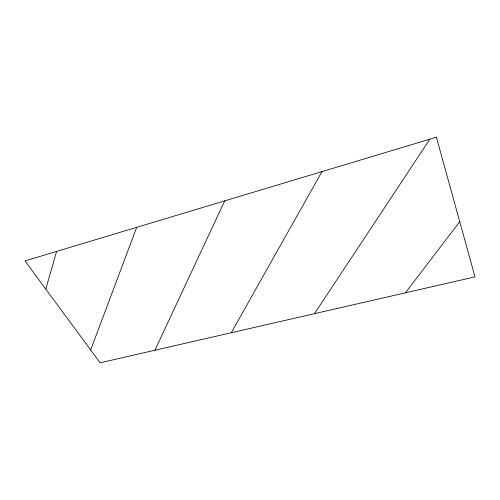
<?xml version="1.0" encoding="UTF-8"?>
<svg xmlns="http://www.w3.org/2000/svg" width="500" height="500" viewBox="0 0 500 500"><rect width="100%" height="100%" fill="white"/><g stroke="black" fill="none" stroke-linecap="round" stroke-linejoin="round"><path stroke-width="0.75" d="M45.806 289.144L56.606 251.419M90.656 349.969L136.7 227.338M154.9 350.238L224.731 200.863M231.287 332.731L321.944 171.625M314.481 313.669L429.862 139.175M405.412 292.831L459.738 221.663M436.394 137.206L25 260.925L100.113 362.794L475 276.881L436.394 137.206"/></g></svg>
